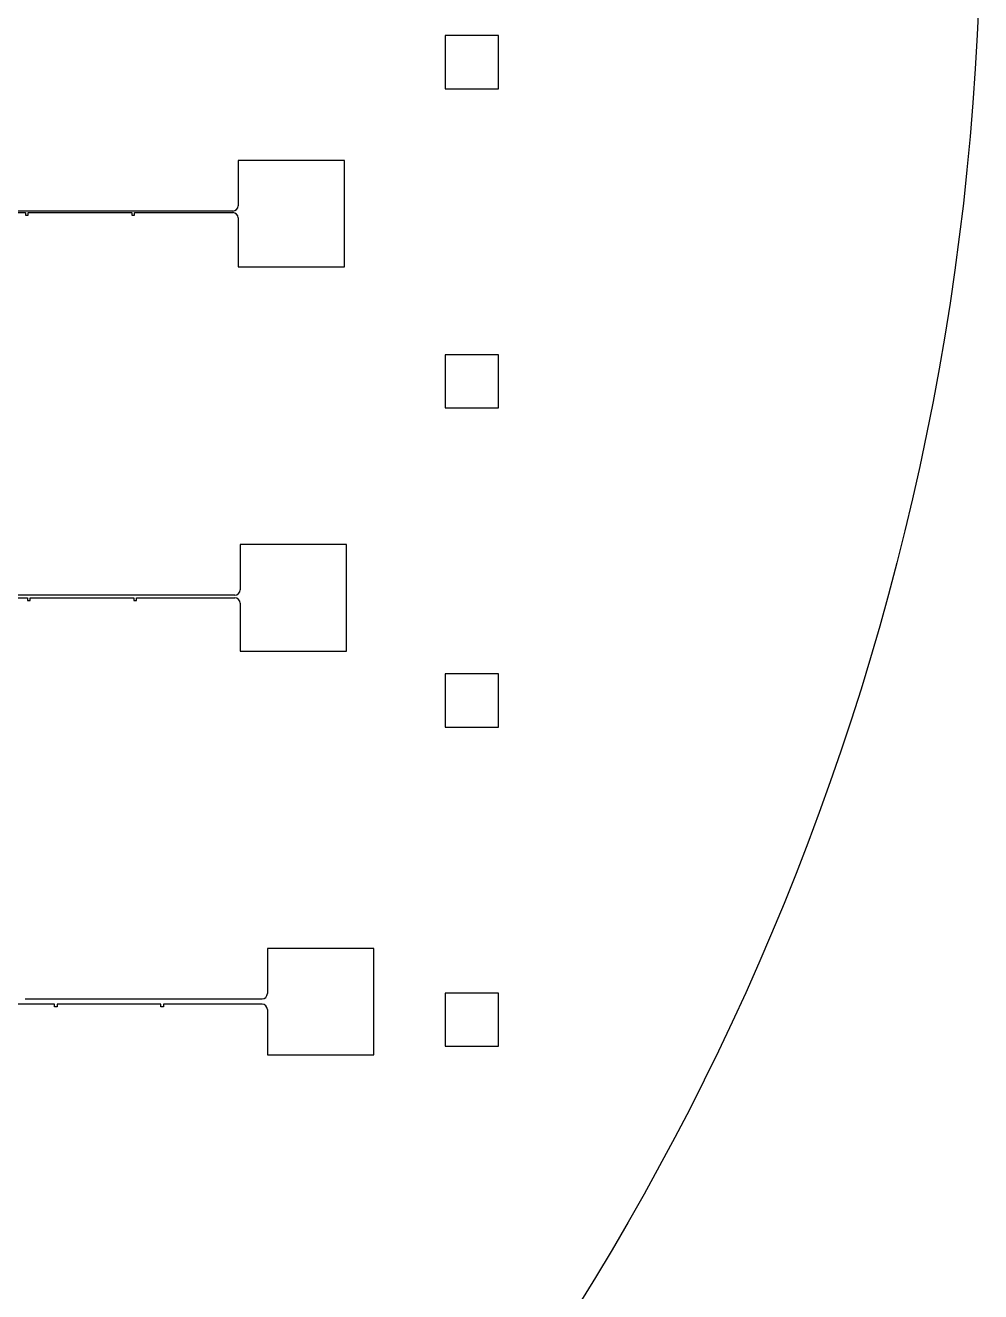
# Model space of a CAD drawing. Header units: feet. Extents: x -1170 to 123593, y -32664 to 67336.
# Drawn here: x 80872 to 98830, y -8860 to 14943 of the extents above; entities that cross this region are included whole.
import ezdxf

# ---------------------------------------------------------------- set-up
doc = ezdxf.new("R2010")
doc.units = ezdxf.units.FT
doc.header["$MEASUREMENT"] = 0
doc.layers.get('DEFPOINTS').update_dxf_attribs({"color": 255, "linetype": 'CONTINUOUS'})
doc.layers.add('5_DARK', color=255, linetype='CONTINUOUS')

# ---------------------------------------------------------------- blocks, each defined once
blk = doc.blocks.new('*U117')
at = {"layer": '5_DARK', "linetype": 'Continuous'}
blk.add_lwpolyline([(-500, -500), (500, -500), (500, 500), (-500, 500)], close=True, dxfattribs=at)
blk = doc.blocks.new('*U118')
at = {"layer": '5_DARK', "color": 0, "linetype": 'ByBlock', "lineweight": -2, "transparency": 16777216}
for p in [(0, 18000), (0, 12000), (0, 6000), (0, 0)]:
    blk.add_blockref('*U117', p, dxfattribs=at)

msp = doc.modelspace()

# ---------------------------------------------------------------- linework, layer by layer
at = {"layer": '5_DARK', "linetype": 'Continuous'}
for p, q in [((84773, 11452), (80323, 11452)), ((80123, 11422), (80873, 11422)), ((80873, 11422), (80873, 11372)), ((80873, 11372), (80923, 11372)), ((80923, 11372), (80923, 11422)), ((80923, 11422), (82873, 11422)), ((82873, 11422), (82873, 11372)), ((82873, 11372), (82923, 11372)), ((82923, 11372), (82923, 11422)), ((82923, 11422), (84773, 11422)), ((80161, 4182), (80911, 4182)), ((84811, 4232), (80361, 4232)), ((80911, 4182), (80911, 4132)), ((80911, 4132), (80961, 4132)), ((80961, 4132), (80961, 4182)), ((80961, 4182), (82911, 4182)), ((82911, 4182), (82911, 4132)), ((82911, 4132), (82961, 4132)), ((82961, 4132), (82961, 4182)), ((82961, 4182), (84811, 4182)), ((81422, -3457), (80672, -3457)), ((80872, -3357), (85322, -3357)), ((81422, -3507), (81422, -3457)), ((81472, -3507), (81422, -3507)), ((83422, -3457), (81472, -3457)), ((81472, -3457), (81472, -3507)), ((83422, -3507), (83422, -3457)), ((83472, -3507), (83422, -3507)), ((85322, -3457), (83472, -3457)), ((83472, -3457), (83472, -3507))]:
    msp.add_line(p, q, dxfattribs=at)
msp.add_circle((48830, 17336), 50000, dxfattribs=at)
at = {"layer": 'DEFPOINTS', "linetype": 'Continuous'}
for p, q in [((86873, 12402), (84873, 12402)), ((84873, 12402), (84873, 11552)), ((86873, 11402), (86873, 12402)), ((84873, 11322), (84873, 10402)), ((86873, 10402), (86873, 11402)), ((84873, 10402), (86873, 10402)), ((86911, 5182), (84911, 5182)), ((84911, 5182), (84911, 4332)), ((86911, 4182), (86911, 5182)), ((84911, 4082), (84911, 3182)), ((86911, 3182), (86911, 4182)), ((84911, 3182), (86911, 3182)), ((87422, -2407), (85422, -2407)), ((85422, -2407), (85422, -3257)), ((87422, -3407), (87422, -2407)), ((85422, -3557), (85422, -4407)), ((87422, -4407), (87422, -3407)), ((85422, -4407), (87422, -4407))]:
    msp.add_line(p, q, dxfattribs=at)
for centre, start, end in [((84773, 11552), 270, 0), ((84773, 11322), 0, 90), ((84811, 4332), 270, 0), ((84811, 4082), 0, 90), ((85322, -3257), 270, 0), ((85322, -3557), 0, 90)]:
    msp.add_arc(centre, 100, start, end, dxfattribs=at)

# ---------------------------------------------------------------- block references
at = {"layer": '5_DARK', "linetype": 'Continuous'}
msp.add_blockref('*U118', (89264, -3748), dxfattribs=at)

doc.saveas('drawing.dxf')
